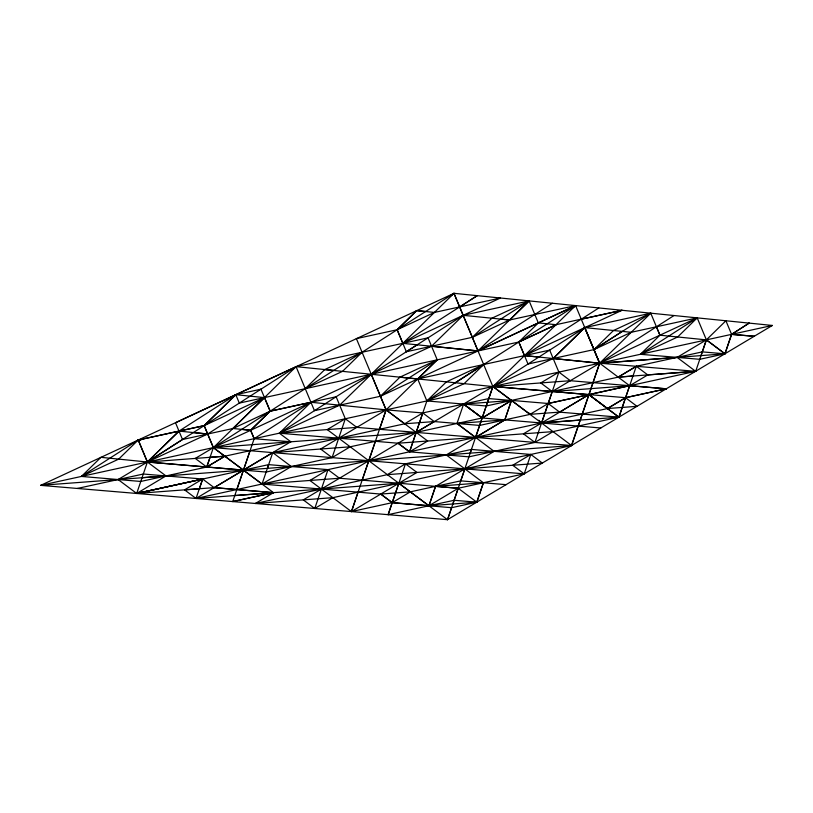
<?xml version="1.0" encoding="UTF-8"?>
<svg xmlns="http://www.w3.org/2000/svg" width="813" height="813" viewBox="0 0 813 813"><rect width="100%" height="100%" fill="white"/><g stroke="black" fill="none" stroke-linecap="round" stroke-linejoin="round"><path stroke-width="1.22" d="M143.312 474.02L202.671 479.03L196.045 498.46L184.561 489.863L202.65 479.05L214.154 487.648L273.514 492.658L255.404 503.471L332.863 497.668L571.61 445.544L599.648 363.228L650.756 313.208L659.932 335.19L706.385 339.875L701.03 355.596M196.085 498.44L607.463 408.563L625.553 397.689L666.294 388.777L618.876 417.16L588.876 394.579L559.649 412.11L530.096 414.335L492.922 386.449L625.553 397.689L666.304 388.797L772.35 325.454L454.03 293.32L40.65 485.361L447.485 519.68L524.172 473.827L458.207 488.257L339.488 478.237L328.005 469.64L268.646 464.63L136.696 493.45L202.661 479.06L199.348 488.745L184.571 489.863M250.069 450.697L236.837 489.528L214.175 487.627L136.686 493.45L118.109 479.538L147.397 462.018L296.105 366.683L175.517 422.74L182.498 439.508L232.874 428.532L270.17 411.175L336.145 396.764L345.322 418.766L356.816 427.374L571.62 445.544L524.212 473.867L213.402 447.607L195.262 458.43L147.387 462.018L100.944 457.323L81.422 476.438L140.781 481.459L165.984 475.93L147.397 462.018L138.21 439.996L81.422 476.428L118.688 459.121L138.21 440.006L204.205 425.606L235.8 394.691L261.003 389.183M506.082 484.66L460.747 480.859L410.362 491.835L380.748 494.07L262.03 484.05L268.646 464.63M375.393 441.307L351.44 511.59L309.895 480.463L328.005 469.64L314.763 508.491L303.279 499.883L492.891 386.561L584.781 327.598L622.047 310.302L581.265 319.204L598.825 307.964M362.161 480.158L386.104 409.874L371.267 374.265L296.064 366.653L213.362 447.648L206.736 467.028L195.262 458.42L224.855 456.205L290.841 441.794L254.154 438.695L250.638 430.28L232.894 428.481L264.499 397.577L270.16 411.165L250.638 430.27L241.756 429.376M463.623 404.071L456.977 423.471L504.843 419.904L446.256 454.934L483.41 482.77L476.804 502.18L454.132 500.28L388.136 514.659L398.797 483.257L428.888 505.747L392.201 502.658M399.955 377.151L417.689 378.949L426.876 400.951L464.152 383.634L483.674 364.529L446.408 381.846L426.876 400.951L409.559 451.835L468.928 456.845L534.924 442.435L553.033 431.612L398.075 443.227L279.357 433.187L310.932 402.262L386.104 409.864M428.969 505.767L435.555 486.326L428.939 505.767L458.217 488.267L476.804 502.19L483.41 482.739L435.555 486.357L494.131 451.347L456.977 423.492L475.534 437.435L492.891 386.561L575.543 305.607L509.619 319.997L472.343 337.314L406.348 351.744L397.161 329.732L416.683 310.627L425.555 311.521M202.671 479.03L136.696 493.461L147.397 462.018L207.691 434.01L264.459 397.608L235.8 394.691L204.205 425.626L138.251 440.046L147.407 462.028L266.125 472.048L332.09 457.628L345.322 418.776L327.222 429.599L447.526 519.7L451.611 507.698L476.794 502.19L428.939 505.777M447.496 519.7L458.217 488.267L435.555 486.357M452.861 503.989L492.861 386.561L453.969 293.33L213.372 447.577M470.199 453.136L471.459 449.426L530.828 454.447L542.312 463.044L387.354 474.66L255.404 503.471M772.35 325.454L40.65 485.341L571.61 445.544L530.025 414.386L504.822 419.884L511.428 400.484L492.861 386.561L371.246 374.275M541.59 422.943L552.261 391.48L599.618 363.228L673.987 315.535M264.469 397.598L204.175 425.626L213.362 447.648L243.473 470.117L147.387 461.997L179.012 431.103L235.811 394.701L239.296 403.096L518.816 342.019L524.487 355.586L584.781 327.598L599.618 363.228L571.478 445.504L618.917 417.171L629.638 385.687L666.314 388.807L570.34 380.718L492.902 386.521L553.196 358.503L584.781 327.609L650.756 313.208L593.957 349.6L527.993 364.011L518.796 342.029L538.318 322.924L575.574 305.617L572.626 307.934M455.28 382.74L575.574 305.617L380.443 396.256L314.448 410.677L296.064 366.653L428.045 337.832L437.231 359.834L417.699 378.939L549.679 350.108L553.165 358.513L599.598 363.228L724.972 353.807L731.578 334.367L749.129 323.117L731.578 334.367L724.942 353.797L699.769 359.305L640.41 354.295L659.932 335.19L656.426 326.775M204.175 425.606L213.362 447.607L273.503 492.658L232.731 501.56L254.154 438.695L310.952 402.272L270.16 411.175L250.638 430.27L254.154 438.695M451.611 507.698L392.212 502.668L351.46 511.57L358.066 492.16M379.488 429.294L386.114 409.874L356.389 338.635M388.136 514.659L405.463 463.837L471.459 449.426M504.822 419.884L511.458 400.484L488.776 398.573L422.77 412.943L386.114 409.864L437.211 359.834L399.955 377.151L380.423 396.256L437.211 359.834M553.033 431.571L618.917 417.171L636.294 366.297L702.3 351.887L724.972 353.807L706.385 339.864L697.198 317.873L631.223 332.293L593.957 349.61L613.48 330.505L650.756 313.208M267.375 468.339L272.751 452.628L404.691 423.786L434.244 421.561L422.77 412.943L404.691 423.776L386.094 409.874L427.668 441.002L409.559 451.835L398.075 443.227L409.559 451.825L422.78 412.953M460.747 480.859L464.863 468.867M324.783 369.549L305.251 388.655L342.527 371.348L362.059 352.232L324.783 369.549L333.655 370.443M356.389 338.635L397.161 329.732L434.427 312.426L453.969 293.33L478.003 350.901L552.362 303.239M434.244 421.561L416.134 432.384L213.382 447.607L431.551 346.236L463.146 315.322L529.141 300.901L538.308 322.893L556.041 324.702L581.254 319.163L524.487 355.616L538.836 357.07L599.648 363.187L695.684 371.338L706.385 339.875L677.097 357.395L599.638 363.208L584.73 327.609L553.165 358.513L558.877 372.1L570.36 380.708M697.198 317.873L677.676 336.978L640.41 354.285L697.198 317.873L599.638 363.208L575.574 305.556M406.348 351.744L463.146 315.322L509.609 319.997L529.141 300.901L491.875 318.208L472.343 337.304L529.141 300.901L478.003 350.901M293.076 369.051L295.058 367.476M451.002 295.658L453.949 293.33M182.488 439.508L147.407 461.997L179.012 431.103L207.691 434.01L193.331 432.557M459.691 306.908L477.241 295.658L402.862 343.34L339.651 405.169L279.347 433.177L290.83 441.784L196.045 498.46L398.848 483.257M417.201 344.783L279.347 433.177L356.816 427.384M483.674 364.529L426.876 400.951L486.255 405.992L511.458 400.484L530.025 414.376L528.359 412.486M593.957 349.6L622.351 331.399L631.223 332.293M206.756 467.048L224.855 456.205L210.059 457.313L206.736 467.028L224.845 456.205M475.575 437.435L504.843 419.904L479.64 425.423L434.305 421.561M530.096 414.325L548.186 403.502L629.638 385.687M136.696 493.461L165.984 475.93L142.041 477.719M214.154 487.648L272.721 452.607L350.19 446.804L482.18 417.973L600.797 427.994M386.114 409.874L320.607 449.02L332.09 457.628L350.19 446.804M314.763 508.481L332.863 497.668M482.18 417.973L463.593 404.071L482.18 417.973L511.458 400.484L463.593 404.071L482.16 417.994L511.458 400.484M387.354 474.65L405.463 463.837L416.947 472.434L351.429 511.59M392.232 502.658L380.748 494.07L392.222 502.668L410.301 491.855M636.294 366.297L618.175 377.12L695.643 371.328L548.175 403.502L511.509 400.392L618.195 377.141L636.294 366.297L647.768 374.915L695.643 371.328L677.097 357.395M538.826 420.26L541.509 422.973L618.917 417.171L588.897 394.63L523.44 433.827L534.924 442.435L558.877 372.1L540.767 382.923L552.261 391.531L629.658 385.738L647.768 374.915M607.443 408.533L625.543 397.709L636.996 406.317L607.443 408.543L588.846 394.62M434.427 312.426L416.683 310.627L397.161 329.743L402.831 343.36L478.014 350.931L538.318 322.924M321.379 489.07L323.635 488.013M581.265 319.204L622.036 310.302M77.337 488.45L143.312 474.03M165.984 475.92L206.756 467.018M232.731 501.56L273.503 492.658L236.827 489.558M371.246 374.254L375.027 373.97M618.175 377.13L632.971 376.023M140.751 439.874L138.251 440.046L140.761 440.24M541.539 422.963L580.269 420.067M339.488 478.247L262.02 484.05L291.318 466.54L272.751 452.628M234.784 495.564L273.514 492.648M724.962 353.797L706.385 339.864L725.907 320.769L731.578 334.367L754.251 336.287M731.578 334.367L754.251 336.287M492.902 386.521L588.937 394.62M559.629 412.14L618.927 417.171M584.771 327.609L622.351 331.399M431.551 346.236L478.003 350.921M524.476 355.616L538.836 357.049M500.737 319.103L509.609 319.997M243.443 470.148L262.05 484.05M599.618 363.187L629.658 385.738M548.165 403.492L559.649 412.12M260.953 389.183L270.17 411.175M530.828 454.447L524.212 473.867L512.718 465.26L530.828 454.447M434.437 312.436L402.831 343.36L500.452 298.005L434.437 312.436M235.78 394.732L233.819 396.297L235.8 394.742M556.041 324.702L518.806 342.019L556.041 324.712"/></g></svg>
